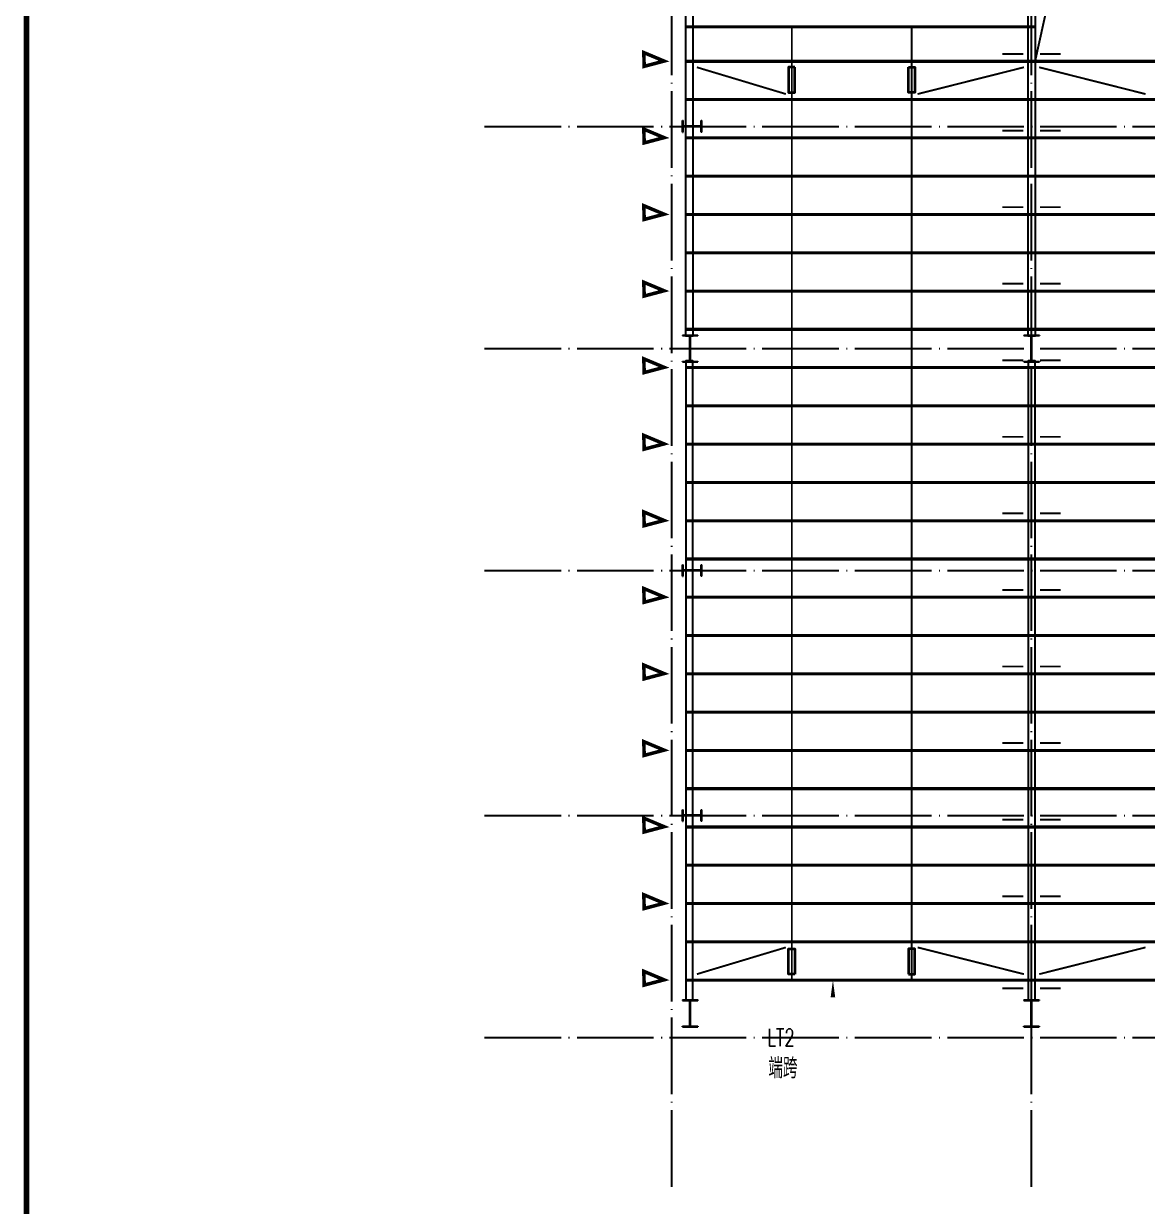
# Model space of a CAD drawing. Extents: x 95752 to 843522, y -411933 to 75567.
# Drawn here: x 606898 to 636269, y 6597 to 37492 of the extents above; entities that cross this region are included whole.
import ezdxf

# ---------------------------------------------------------------- set-up
doc = ezdxf.new("R2010")
doc.units = 0
doc.header["$LTSCALE"] = 1000
doc.header["$MEASUREMENT"] = 0
doc.linetypes.add('DOTE', pattern=[2.42, 2, -0.2, 0.02, -0.2])
for name, color, linetype in [('C-粗线', 51, 'Continuous'), ('DIM_SYMB', 3, 'Continuous'), ('DOTE', 1, 'Continuous'), ('PUB_TITLE', 4, 'Continuous'), ('屋架梁', 2, 'Continuous'), ('檩条', 4, 'Continuous')]:
    doc.layers.add(name, color=color, linetype=linetype)
doc.layers.add('拉杆', color=3, linetype='Continuous', lineweight=35)
doc.styles.add('_TCH_DIM', font='SIMPLEX', dxfattribs={"bigfont": 'GBCBIG'})

# ---------------------------------------------------------------- blocks, each defined once
blk = doc.blocks.new('钢柱模板')
at = {"layer": 'C-粗线', "color": 6}
for p, q in [((-219552, -233033), (-219540, -233033)), ((-219552, -233333), (-219552, -233033)), ((-219552, -233033), (-219540, -233033)), ((-219552, -233333), (-219552, -233033)), ((-219552, -233033), (-219540, -233033)), ((-219552, -233333), (-219552, -233033)), ((-219552, -233033), (-219540, -233033)), ((-219552, -233333), (-219552, -233033)), ((-219540, -233333), (-219540, -233033)), ((-219540, -233333), (-219540, -233033)), ((-219540, -233333), (-219540, -233033)), ((-219540, -233333), (-219540, -233033)), ((-219532, -233174), (-219540, -233166)), ((-219532, -233174), (-219540, -233166)), ((-219532, -233174), (-219540, -233166)), ((-219532, -233174), (-219540, -233166)), ((-219064, -233174), (-219540, -233174)), ((-219064, -233174), (-219540, -233174)), ((-219064, -233174), (-219540, -233174)), ((-219064, -233174), (-219540, -233174)), ((-219532, -233192), (-219540, -233200)), ((-219064, -233192), (-219540, -233192)), ((-219532, -233192), (-219540, -233200)), ((-219064, -233192), (-219540, -233192)), ((-219532, -233192), (-219540, -233200)), ((-219064, -233192), (-219540, -233192)), ((-219532, -233192), (-219540, -233200)), ((-219064, -233192), (-219540, -233192)), ((-219072, -233174), (-219064, -233166)), ((-219072, -233174), (-219064, -233166)), ((-219072, -233174), (-219064, -233166)), ((-219072, -233174), (-219064, -233166)), ((-219072, -233192), (-219064, -233200)), ((-219072, -233192), (-219064, -233200)), ((-219072, -233192), (-219064, -233200)), ((-219072, -233192), (-219064, -233200)), ((-219064, -233033), (-219052, -233033)), ((-219064, -233333), (-219064, -233033)), ((-219064, -233033), (-219052, -233033)), ((-219064, -233333), (-219064, -233033)), ((-219064, -233033), (-219052, -233033)), ((-219064, -233333), (-219064, -233033)), ((-219064, -233033), (-219052, -233033)), ((-219064, -233333), (-219064, -233033)), ((-219052, -233333), (-219052, -233033)), ((-219052, -233333), (-219052, -233033)), ((-219052, -233333), (-219052, -233033)), ((-219052, -233333), (-219052, -233033)), ((-219552, -233333), (-219540, -233333)), ((-219552, -233333), (-219540, -233333)), ((-219552, -233333), (-219540, -233333)), ((-219552, -233333), (-219540, -233333)), ((-219052, -233333), (-219064, -233333)), ((-219052, -233333), (-219064, -233333)), ((-219052, -233333), (-219064, -233333)), ((-219052, -233333), (-219064, -233333)), ((-219552, -238633), (-219552, -238645)), ((-219552, -238633), (-219152, -238633)), ((-219552, -238633), (-219552, -238645)), ((-219552, -238633), (-219152, -238633)), ((-219552, -238645), (-219152, -238645)), ((-219552, -238645), (-219152, -238645)), ((-219361, -238653), (-219369, -238645)), ((-219361, -238653), (-219369, -238645)), ((-219361, -239321), (-219361, -238645)), ((-219361, -239321), (-219361, -238645)), ((-219343, -238653), (-219335, -238645)), ((-219343, -239321), (-219343, -238645)), ((-219343, -238653), (-219335, -238645)), ((-219343, -239321), (-219343, -238645)), ((-219152, -238633), (-219152, -238645)), ((-219152, -238633), (-219152, -238645)), ((-210637, -238633), (-210637, -238645)), ((-210637, -238633), (-210227, -238633)), ((-210637, -238633), (-210637, -238645)), ((-210637, -238633), (-210227, -238633)), ((-210637, -238645), (-210227, -238645)), ((-210637, -238645), (-210227, -238645)), ((-210441, -238653), (-210449, -238645)), ((-210441, -238653), (-210449, -238645)), ((-210441, -239321), (-210441, -238645)), ((-210441, -239321), (-210441, -238645)), ((-210423, -238653), (-210415, -238645)), ((-210423, -239321), (-210423, -238645)), ((-210423, -238653), (-210415, -238645)), ((-210423, -239321), (-210423, -238645)), ((-210227, -238633), (-210227, -238645)), ((-210227, -238633), (-210227, -238645)), ((-219552, -239333), (-219552, -239321)), ((-219552, -239321), (-219152, -239321)), ((-219552, -239333), (-219552, -239321)), ((-219552, -239321), (-219152, -239321)), ((-219552, -239333), (-219152, -239333)), ((-219552, -239333), (-219152, -239333)), ((-219361, -239313), (-219369, -239321)), ((-219361, -239313), (-219369, -239321)), ((-219343, -239313), (-219335, -239321)), ((-219343, -239313), (-219335, -239321)), ((-219152, -239321), (-219152, -239333)), ((-219152, -239321), (-219152, -239333)), ((-210637, -239333), (-210637, -239321)), ((-210637, -239321), (-210227, -239321)), ((-210637, -239333), (-210637, -239321)), ((-210637, -239321), (-210227, -239321)), ((-210637, -239333), (-210227, -239333)), ((-210637, -239333), (-210227, -239333)), ((-210441, -239313), (-210449, -239321)), ((-210441, -239313), (-210449, -239321)), ((-210423, -239313), (-210415, -239321)), ((-210423, -239313), (-210415, -239321)), ((-210227, -239321), (-210227, -239333)), ((-210227, -239321), (-210227, -239333)), ((-219552, -244633), (-219540, -244633)), ((-219552, -244933), (-219552, -244633)), ((-219552, -244633), (-219540, -244633)), ((-219552, -244933), (-219552, -244633)), ((-219552, -244633), (-219540, -244633)), ((-219552, -244933), (-219552, -244633)), ((-219552, -244633), (-219540, -244633)), ((-219552, -244933), (-219552, -244633)), ((-219540, -244933), (-219540, -244633)), ((-219540, -244933), (-219540, -244633)), ((-219540, -244933), (-219540, -244633)), ((-219540, -244933), (-219540, -244633)), ((-219064, -244633), (-219052, -244633)), ((-219064, -244933), (-219064, -244633)), ((-219064, -244633), (-219052, -244633)), ((-219064, -244933), (-219064, -244633)), ((-219064, -244633), (-219052, -244633)), ((-219064, -244933), (-219064, -244633)), ((-219064, -244633), (-219052, -244633)), ((-219064, -244933), (-219064, -244633)), ((-219052, -244933), (-219052, -244633)), ((-219052, -244933), (-219052, -244633)), ((-219052, -244933), (-219052, -244633)), ((-219052, -244933), (-219052, -244633)), ((-219552, -244933), (-219540, -244933)), ((-219552, -244933), (-219540, -244933)), ((-219552, -244933), (-219540, -244933)), ((-219552, -244933), (-219540, -244933)), ((-219532, -244774), (-219540, -244766)), ((-219532, -244774), (-219540, -244766)), ((-219532, -244774), (-219540, -244766)), ((-219532, -244774), (-219540, -244766)), ((-219064, -244774), (-219540, -244774)), ((-219064, -244774), (-219540, -244774)), ((-219064, -244774), (-219540, -244774)), ((-219064, -244774), (-219540, -244774)), ((-219532, -244792), (-219540, -244800)), ((-219064, -244792), (-219540, -244792)), ((-219532, -244792), (-219540, -244800)), ((-219064, -244792), (-219540, -244792)), ((-219532, -244792), (-219540, -244800)), ((-219064, -244792), (-219540, -244792)), ((-219532, -244792), (-219540, -244800)), ((-219064, -244792), (-219540, -244792)), ((-219072, -244774), (-219064, -244766)), ((-219072, -244774), (-219064, -244766)), ((-219072, -244774), (-219064, -244766)), ((-219072, -244774), (-219064, -244766)), ((-219072, -244792), (-219064, -244800)), ((-219072, -244792), (-219064, -244800)), ((-219072, -244792), (-219064, -244800)), ((-219072, -244792), (-219064, -244800)), ((-219052, -244933), (-219064, -244933)), ((-219052, -244933), (-219064, -244933)), ((-219052, -244933), (-219064, -244933)), ((-219052, -244933), (-219064, -244933)), ((-219552, -251033), (-219540, -251033)), ((-219552, -251333), (-219552, -251033)), ((-219552, -251033), (-219540, -251033)), ((-219552, -251333), (-219552, -251033)), ((-219552, -251033), (-219540, -251033)), ((-219552, -251333), (-219552, -251033)), ((-219552, -251033), (-219540, -251033)), ((-219552, -251333), (-219552, -251033)), ((-219540, -251333), (-219540, -251033)), ((-219540, -251333), (-219540, -251033)), ((-219540, -251333), (-219540, -251033)), ((-219540, -251333), (-219540, -251033)), ((-219532, -251174), (-219540, -251166)), ((-219532, -251174), (-219540, -251166)), ((-219532, -251174), (-219540, -251166)), ((-219532, -251174), (-219540, -251166)), ((-219072, -251174), (-219064, -251166)), ((-219072, -251174), (-219064, -251166)), ((-219072, -251174), (-219064, -251166)), ((-219072, -251174), (-219064, -251166)), ((-219064, -251033), (-219052, -251033)), ((-219064, -251333), (-219064, -251033)), ((-219064, -251033), (-219052, -251033)), ((-219064, -251333), (-219064, -251033)), ((-219064, -251033), (-219052, -251033)), ((-219064, -251333), (-219064, -251033)), ((-219064, -251033), (-219052, -251033)), ((-219064, -251333), (-219064, -251033)), ((-219052, -251333), (-219052, -251033)), ((-219052, -251333), (-219052, -251033)), ((-219052, -251333), (-219052, -251033)), ((-219052, -251333), (-219052, -251033)), ((-219552, -251333), (-219540, -251333)), ((-219552, -251333), (-219540, -251333)), ((-219552, -251333), (-219540, -251333)), ((-219552, -251333), (-219540, -251333)), ((-219064, -251174), (-219540, -251174)), ((-219064, -251174), (-219540, -251174)), ((-219064, -251174), (-219540, -251174)), ((-219064, -251174), (-219540, -251174)), ((-219532, -251192), (-219540, -251200)), ((-219064, -251192), (-219540, -251192)), ((-219532, -251192), (-219540, -251200)), ((-219064, -251192), (-219540, -251192)), ((-219532, -251192), (-219540, -251200)), ((-219064, -251192), (-219540, -251192)), ((-219532, -251192), (-219540, -251200)), ((-219064, -251192), (-219540, -251192)), ((-219072, -251192), (-219064, -251200)), ((-219072, -251192), (-219064, -251200)), ((-219072, -251192), (-219064, -251200)), ((-219072, -251192), (-219064, -251200)), ((-219052, -251333), (-219064, -251333)), ((-219052, -251333), (-219064, -251333)), ((-219052, -251333), (-219064, -251333)), ((-219052, -251333), (-219064, -251333)), ((-219552, -256003), (-219552, -256015)), ((-219552, -256003), (-219152, -256003)), ((-219552, -256003), (-219552, -256015)), ((-219552, -256003), (-219152, -256003)), ((-219552, -256015), (-219152, -256015)), ((-219552, -256015), (-219152, -256015)), ((-219361, -256023), (-219369, -256015)), ((-219361, -256023), (-219369, -256015)), ((-219361, -256691), (-219361, -256015)), ((-219361, -256691), (-219361, -256015)), ((-219343, -256023), (-219335, -256015)), ((-219343, -256691), (-219343, -256015)), ((-219343, -256023), (-219335, -256015)), ((-219343, -256691), (-219343, -256015)), ((-219152, -256003), (-219152, -256015)), ((-219152, -256003), (-219152, -256015)), ((-210632, -256003), (-210632, -256015)), ((-210632, -256003), (-210232, -256003)), ((-210632, -256003), (-210632, -256015)), ((-210632, -256003), (-210232, -256003)), ((-210632, -256015), (-210232, -256015)), ((-210632, -256015), (-210232, -256015)), ((-210441, -256023), (-210449, -256015)), ((-210441, -256023), (-210449, -256015)), ((-210441, -256691), (-210441, -256015)), ((-210441, -256691), (-210441, -256015)), ((-210423, -256023), (-210415, -256015)), ((-210423, -256691), (-210423, -256015)), ((-210423, -256023), (-210415, -256015)), ((-210423, -256691), (-210423, -256015)), ((-210232, -256003), (-210232, -256015)), ((-210232, -256003), (-210232, -256015)), ((-219552, -256703), (-219552, -256691)), ((-219552, -256691), (-219152, -256691)), ((-219552, -256703), (-219552, -256691)), ((-219552, -256691), (-219152, -256691)), ((-219552, -256703), (-219152, -256703)), ((-219552, -256703), (-219152, -256703)), ((-219361, -256683), (-219369, -256691)), ((-219361, -256683), (-219369, -256691)), ((-219343, -256683), (-219335, -256691)), ((-219343, -256683), (-219335, -256691)), ((-219152, -256691), (-219152, -256703)), ((-219152, -256691), (-219152, -256703)), ((-210632, -256703), (-210632, -256691)), ((-210632, -256691), (-210232, -256691)), ((-210632, -256703), (-210632, -256691)), ((-210632, -256691), (-210232, -256691)), ((-210632, -256703), (-210232, -256703)), ((-210632, -256703), (-210232, -256703)), ((-210441, -256683), (-210449, -256691)), ((-210441, -256683), (-210449, -256691)), ((-210423, -256683), (-210415, -256691)), ((-210423, -256683), (-210415, -256691)), ((-210232, -256691), (-210232, -256703)), ((-210232, -256691), (-210232, -256703))]:
    blk.add_line(p, q, dxfattribs=at)
blk = doc.blocks.new('zw-02')
at = {"layer": 'DOTE', "linetype": 'DOTE'}
for p, q in [((308543, 4846), (308543, 63646)), ((317943, 4846), (317943, 63646)), ((303643, 32546), (407443, 32546)), ((303643, 26746), (407443, 26746)), ((303643, 20946), (407443, 20946)), ((303643, 14546), (407443, 14546)), ((303643, 8746), (407443, 8746))]:
    blk.add_line(p, q, dxfattribs=at)

msp = doc.modelspace()

# ---------------------------------------------------------------- linework, layer by layer
msp.add_lwpolyline([(633336.6, 36507.4), (633810, 38641), (708349.1, 39507.4)])
for points, const_width in [([(623106.8, 36736.9), (623636.6, 36514.5), (623117.4, 36376.8), (623106.8, 36736.9)], 92.2), ([(632478.7, 36698.3), (633027.1, 36698.3)], 50), ([(634006.9, 36698.3), (633458.5, 36698.3)], 50), ([(623106.8, 34736.9), (623636.6, 34514.5), (623117.4, 34376.8), (623106.8, 34736.9)], 92.2), ([(632478.7, 34698.3), (633027.1, 34698.3)], 50), ([(634006.9, 34698.3), (633458.5, 34698.3)], 50), ([(623106.8, 32736.9), (623636.6, 32514.5), (623117.4, 32376.8), (623106.8, 32736.9)], 92.2), ([(632478.7, 32698.3), (633027.1, 32698.3)], 50), ([(634006.9, 32698.3), (633458.5, 32698.3)], 50), ([(623106.8, 30736.9), (623636.6, 30514.5), (623117.4, 30376.8), (623106.8, 30736.9)], 92.2), ([(632478.7, 30698.3), (633027.1, 30698.3)], 50), ([(634006.9, 30698.3), (633458.5, 30698.3)], 50), ([(623106.8, 28736.9), (623636.6, 28514.5), (623117.4, 28376.8), (623106.8, 28736.9)], 92.2), ([(632478.7, 28698.3), (633027.1, 28698.3)], 50), ([(634006.9, 28698.3), (633458.5, 28698.3)], 50), ([(623106.8, 26736.9), (623636.6, 26514.5), (623117.4, 26376.8), (623106.8, 26736.9)], 92.2), ([(632478.7, 26698.3), (633027.1, 26698.3)], 50), ([(634006.9, 26698.3), (633458.5, 26698.3)], 50), ([(623106.8, 24736.9), (623636.6, 24514.5), (623117.4, 24376.8), (623106.8, 24736.9)], 92.2), ([(632478.7, 24698.3), (633027.1, 24698.3)], 50), ([(634006.9, 24698.3), (633458.5, 24698.3)], 50), ([(623106.8, 22736.9), (623636.6, 22514.5), (623117.4, 22376.8), (623106.8, 22736.9)], 92.2), ([(632478.7, 22698.3), (633027.1, 22698.3)], 50), ([(634006.9, 22698.3), (633458.5, 22698.3)], 50), ([(623106.8, 20736.9), (623636.6, 20514.5), (623117.4, 20376.8), (623106.8, 20736.9)], 92.2), ([(632478.7, 20698.3), (633027.1, 20698.3)], 50), ([(634006.9, 20698.3), (633458.5, 20698.3)], 50), ([(623106.8, 18736.9), (623636.6, 18514.5), (623117.4, 18376.8), (623106.8, 18736.9)], 92.2), ([(632478.7, 18698.3), (633027.1, 18698.3)], 50), ([(634006.9, 18698.3), (633458.5, 18698.3)], 50), ([(623106.8, 16736.9), (623636.6, 16514.5), (623117.4, 16376.8), (623106.8, 16736.9)], 92.2), ([(632478.7, 16698.3), (633027.1, 16698.3)], 50), ([(634006.9, 16698.3), (633458.5, 16698.3)], 50), ([(623106.8, 14736.9), (623636.6, 14514.5), (623117.4, 14376.8), (623106.8, 14736.9)], 92.2), ([(632478.7, 14698.3), (633027.1, 14698.3)], 50), ([(634006.9, 14698.3), (633458.5, 14698.3)], 50), ([(623106.8, 12736.9), (623636.6, 12514.5), (623117.4, 12376.8), (623106.8, 12736.9)], 92.2), ([(632478.7, 12290.1), (633027.1, 12290.1)], 50), ([(634006.9, 12290.1), (633458.5, 12290.1)], 50)]:
    msp.add_lwpolyline(points, dxfattribs=dict(const_width=const_width))
at = {"layer": 'DIM_SYMB'}
msp.add_lwpolyline([(625447, 10627.1, 0, 0, 0), (628050.3, 10627.1, 0, 0, 0), (628050.3, 12507.4, 0, 120, 0), (628050.3, 12057.4, 0, 0, 0)], format="xyseb", dxfattribs=at)
at = {"layer": 'PUB_TITLE', "const_width": 150}
msp.add_lwpolyline([(606972.7, -12033), (759372.7, -12033), (759372.7, 74067), (606972.7, 74067)], close=True, dxfattribs=at)
at = {"layer": '屋架梁', "linetype": 'ByBlock'}
for points in [[(624204.1, 46682.4), (624391.6, 46682.4), (624391.6, 29332.4), (624204.1, 29332.4)], [(633149.1, 46682.4), (633336.6, 46682.4), (633336.6, 29332.4), (633149.1, 29332.4)], [(624204.1, 11987.4), (624391.6, 11987.4), (624391.6, 28682.4), (624204.1, 28682.4)], [(633149.1, 11987.4), (633336.6, 11987.4), (633336.6, 28682.4), (633149.1, 28682.4)]]:
    msp.add_lwpolyline(points, close=True, dxfattribs=at)
at = {"layer": '拉杆', "const_width": 50}
for points in [[(626975.8, 12507.4), (626975.8, 37407.4)], [(630108.8, 12507.4), (630108.8, 37407.4)], [(624493.5, 36352.6), (626820.9, 35653.2)], [(633043.8, 36352.6), (630263.8, 35653.2)], [(633440.9, 36352.6), (636220.9, 35653.2)], [(624493.5, 12662.3), (626820.9, 13361.7)], [(624493.5, 12662.3), (626820.9, 13361.7)], [(633043.8, 12662.3), (630263.8, 13361.7)], [(633043.8, 12662.3), (630263.8, 13361.7)], [(633440.9, 12662.3), (636220.9, 13361.7)], [(633440.9, 12662.3), (636220.9, 13361.7)]]:
    msp.add_lwpolyline(points, dxfattribs=at)
at = {"layer": '拉杆'}
for points in [[(627056.9, 36352.4), (626891.3, 36352.4), (626891.3, 35694.2), (627056.9, 35694.2)], [(630027.7, 36352.4), (630193.3, 36352.4), (630193.3, 35694.2), (630027.7, 35694.2)], [(627056.9, 12662.5), (626891.3, 12662.5), (626891.3, 13320.7), (627056.9, 13320.7)], [(630027.7, 12662.5), (630193.3, 12662.5), (630193.3, 13320.7), (630027.7, 13320.7)]]:
    msp.add_lwpolyline(points, close=True, dxfattribs=at)
at = {"layer": '檩条', "const_width": 80}
for points in [[(624204.1, 37407.4), (633336.6, 37407.4)], [(624204.1, 36507.4), (717481.6, 36507.4)], [(624204.1, 36507.4), (717481.6, 36507.4)], [(624204.1, 35507.4), (717481.6, 35507.4)], [(624204.1, 34507.4), (717481.6, 34507.4)], [(624204.1, 33507.4), (717481.6, 33507.4)], [(624204.1, 32507.4), (717481.6, 32507.4)], [(624204.1, 31507.4), (717481.6, 31507.4)], [(624204.1, 30507.4), (717481.6, 30507.4)], [(624204.1, 29507.4), (717481.6, 29507.4)], [(624204.1, 28507.4), (717481.6, 28507.4)], [(624204.1, 27507.4), (717481.6, 27507.4)], [(624204.1, 26507.4), (717481.6, 26507.4)], [(624204.1, 25507.4), (717481.6, 25507.4)], [(624204.1, 24507.4), (717481.6, 24507.4)], [(624204.1, 23507.4), (717481.6, 23507.4)], [(624204.1, 22507.4), (717481.6, 22507.4)], [(624204.1, 21507.4), (717481.6, 21507.4)], [(624204.1, 20507.4), (717481.6, 20507.4)], [(624204.1, 19507.4), (717481.6, 19507.4)], [(624204.1, 18507.4), (717481.6, 18507.4)], [(624204.1, 17507.4), (717481.6, 17507.4)], [(624204.1, 16507.4), (717481.6, 16507.4)], [(624204.1, 15507.4), (717481.6, 15507.4)], [(624204.1, 14507.4), (717481.6, 14507.4)], [(624204.1, 13507.4), (717481.6, 13507.4)], [(624204.1, 12507.4), (717481.6, 12507.4)]]:
    msp.add_lwpolyline(points, dxfattribs=at)

# ---------------------------------------------------------------- block references
for name, p in [('zw-02', (315300, 2261.5)), ('钢柱模板', (843674.3, 267990.9))]:
    msp.add_blockref(name, p)

# ---------------------------------------------------------------- texts
at = {"layer": 'DIM_SYMB', "color": 7, "style": '_TCH_DIM', "width": 0.705882}
msp.add_text('LT2', height=446.25, dxfattribs=at).set_placement((626336.2, 10784.6))
at = {"layer": 'DIM_SYMB', "color": 7, "style": '_TCH_DIM'}
msp.add_text('端跨', height=528.89, dxfattribs=at).set_placement((626363.7, 9944.6))

doc.saveas('drawing.dxf')
